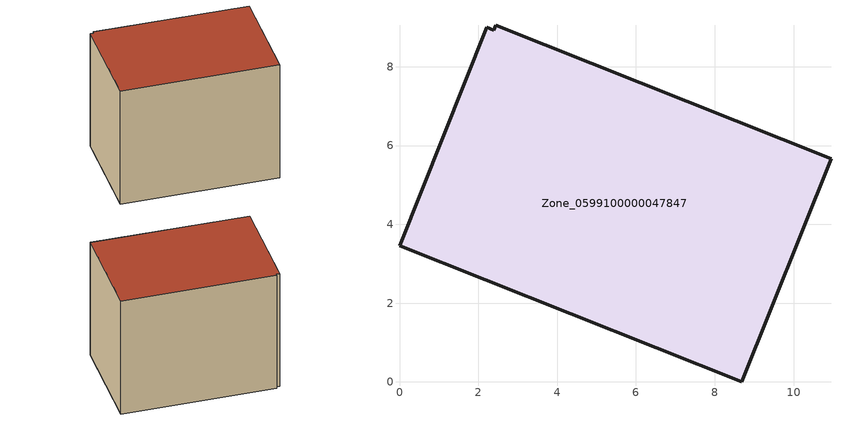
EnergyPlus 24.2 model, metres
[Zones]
Zone_0599100000047847
 floor ground (C_G): 8.69,0 0,3.46 2.21,9 2.39,8.93 2.44,9.06 10.95,5.66 z0.41
 wall outside (C_F): 8.69,0 10.95,5.66 2.44,9.06 2.39,8.93 2.21,9 0,3.46 8.69,0 z0.41:8.12
 roof outside (C_R): 0,3.46 8.69,0 10.95,5.66 2.44,9.06 2.39,8.93 2.21,9 z8.12
[BUILDING]
Pand.0599100000047847: North Axis=0; Terrain=City; Loads Convergence Tolerance Value=0.04; Temperature Convergence Tolerance Value=0.4; Solar Distribution=FullExterior; Maximum Number of Warmup Days=25; Minimum Number of Warmup Days=1
[Site:Location]
Rotterdam.The.Hague.AP_ZH_NLD Design_Conditions: Latitude=51.96; Longitude=4.45; Time Zone=1; Elevation=-4.5
[SITE:GROUNDTEMPERATURE:BUILDINGSURFACE]
18, 18, 18, 18, 18, 18, 18, 18, 18, 18, 18, 18
[MATERIAL] Thermal Absorptance=0.9; Solar Absorptance=0.7; Visible Absorptance=0.7
Name | Roughness | Thickness | Conductivity | Density | Specific Heat
G.TI.1965-1974 | MediumSmooth | 0.15 | 0.882353 | 540 | 1210
F.TI.1965-1974 | Rough | 0.3 | 0.697674 | 1920 | 840
R.TI.1965-1974 | MediumRough | 0.2 | 0.232558 | 1500 | 1000
[CONSTRUCTION]
C_G: G.TI.1965-1974
C_F: F.TI.1965-1974
C_R: R.TI.1965-1974
[ZONE]
Zone_0599100000047847: Type=1; Multiplier=1; Ceiling Height=Autocalculate; Volume=Autocalculate; Floor Area=autocalculate; Part of Total Floor Area=Yes
[ZONEINFILTRATION:DESIGNFLOWRATE]
Infil_Zone_0599100000047847: Zone or ZoneList or Space or SpaceList=Zone_0599100000047847; Schedule=AlwaysOn; Design Flow Rate Calculation Method=Flow/Area; Flow Rate per Floor Area=0.003; Constant Term Coefficient=1; Temperature Term Coefficient=0; Velocity Term Coefficient=0; Velocity Squared Term Coefficient=0
[HVACTEMPLATE:ZONE:IDEALLOADSAIRSYSTEM]
Zone_0599100000047847: Maximum Heating Supply Air Temperature=50; Minimum Cooling Supply Air Temperature=13; Maximum Heating Supply Air Humidity Ratio=0.0156; Minimum Cooling Supply Air Humidity Ratio=0.0077; Heating Limit=NoLimit; Cooling Limit=NoLimit; Dehumidification Control Type=ConstantSensibleHeatRatio; Cooling Sensible Heat Ratio=0.7; Dehumidification Setpoint=60; Humidification Control Type=None; Humidification Setpoint=30; Outdoor Air Method=None; Outdoor Air Flow Rate per Person=0.00944; Outdoor Air Flow Rate per Zone Floor Area=0; Outdoor Air Flow Rate per Zone=0; Demand Controlled Ventilation Type=None; Outdoor Air Economizer Type=NoEconomizer; Heat Recovery Type=None; Sensible Heat Recovery Effectiveness=0.7; Latent Heat Recovery Effectiveness=0.65
[ZONECONTROL:THERMOSTAT]
ThermostatControl_Zone_0599100000047847: Zone or ZoneList=Zone_0599100000047847; Control Type Schedule=DualSetpointControlType; Control 1=Thermostat_Zone_0599100000047847; Temperature Difference Between Cutout And Setpoint=0
[THERMOSTATSETPOINT:DUALSETPOINT]
Thermostat_Zone_0599100000047847: Heating Setpoint Temperature Schedule=HeatingSetpoint_Zone_0599100000047847; Cooling Setpoint Temperature Schedule=CoolingSetpoint_Zone_0599100000047847
[SCHEDULE:COMPACT]
HeatingSetpoint_Zone_0599100000047847: Through: 12/31, For: AllDays, Until: 24:00, 21
CoolingSetpoint_Zone_0599100000047847: Through: 12/31, For: AllDays, Until: 24:00, 24
DualSetpointControlType: Through: 12/31, For: AllDays, Until: 24:00, 4
AlwaysOn: Through: 12/31, For: AllDays, Until: 24:00, 1
